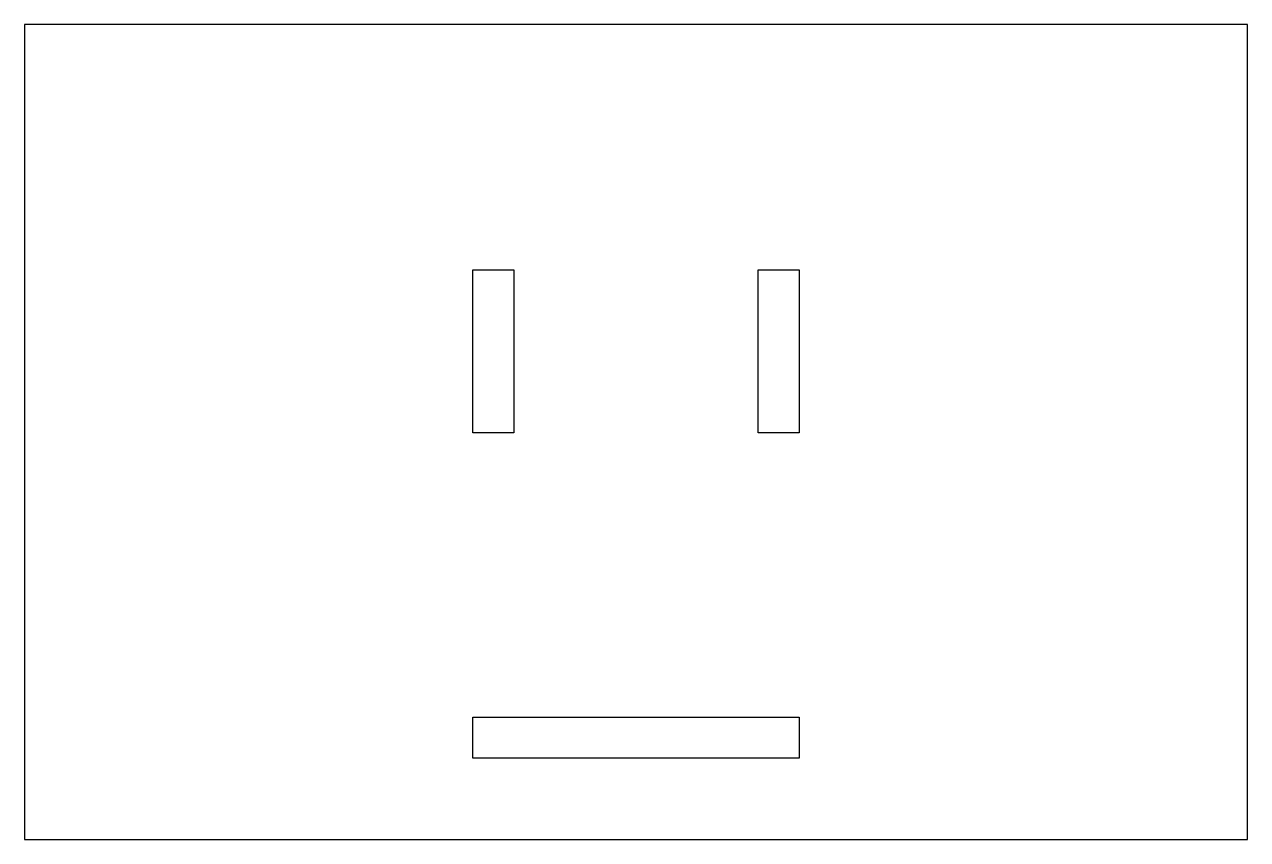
# Model space of a CAD drawing. Header units: centimetres. Extents: x -0.7 to 14.3, y -12.7 to -2.7.
import ezdxf

# ---------------------------------------------------------------- set-up
doc = ezdxf.new("R2010")
doc.units = ezdxf.units.CM

msp = doc.modelspace()

# ---------------------------------------------------------------- linework, layer by layer
for points in [[(-0.714, -12.702), (14.286, -12.702), (14.286, -2.702), (-0.714, -2.702)], [(4.786, -5.711), (5.286, -5.711), (5.286, -7.711), (4.786, -7.711)], [(8.286, -5.711), (8.786, -5.711), (8.786, -7.711), (8.286, -7.711)], [(4.786, -11.702), (4.786, -11.202), (8.786, -11.202), (8.786, -11.702)]]:
    msp.add_lwpolyline(points, close=True)

doc.saveas('drawing.dxf')
